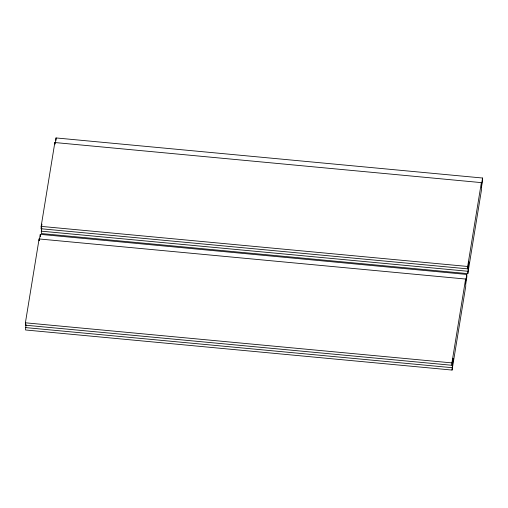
<?xml version="1.0" encoding="UTF-8"?>
<svg xmlns="http://www.w3.org/2000/svg" width="508" height="508" viewBox="0 0 508 508"><rect width="100%" height="100%" fill="white"/><g stroke="black" fill="none" stroke-linecap="round" stroke-linejoin="round"><path stroke-width="0.76" d="M452.056 370.065L453.111 358.299L451.968 365.284L25.444 325.196L25.4 322.802L39.097 238.957L465.614 279.044L465.753 286.22L452.056 370.065L25.54 329.978L25.997 324.479M467.811 273.641L468.859 261.874L467.716 268.859L41.199 228.771L41.148 226.377L54.845 142.532L481.368 182.62L481.501 189.795L467.811 273.641L41.288 233.553L41.751 228.054M25.444 325.196L25.698 323.64M39.268 240.57L40.284 234.359L466.801 274.447L466.852 276.841L465.709 283.826M41.199 228.771L41.453 227.216M41.7 225.666L41.954 224.111M55.016 144.145L56.032 137.935L482.556 178.022L482.6 180.416L481.457 187.401M451.968 365.284L451.923 362.896L465.614 279.044M467.716 268.859L467.671 266.471L481.368 182.62M465.665 281.438L466.801 274.447M481.413 185.014L482.556 178.022M41.148 226.377L467.671 266.471M41.243 231.159L467.76 271.253M25.4 322.802L451.923 362.896M25.489 327.584L452.012 367.678M56.032 137.935L56.077 140.322M54.845 142.532L54.87 143.726M40.284 234.359L40.329 236.747M39.097 238.957L39.129 240.748"/></g></svg>
